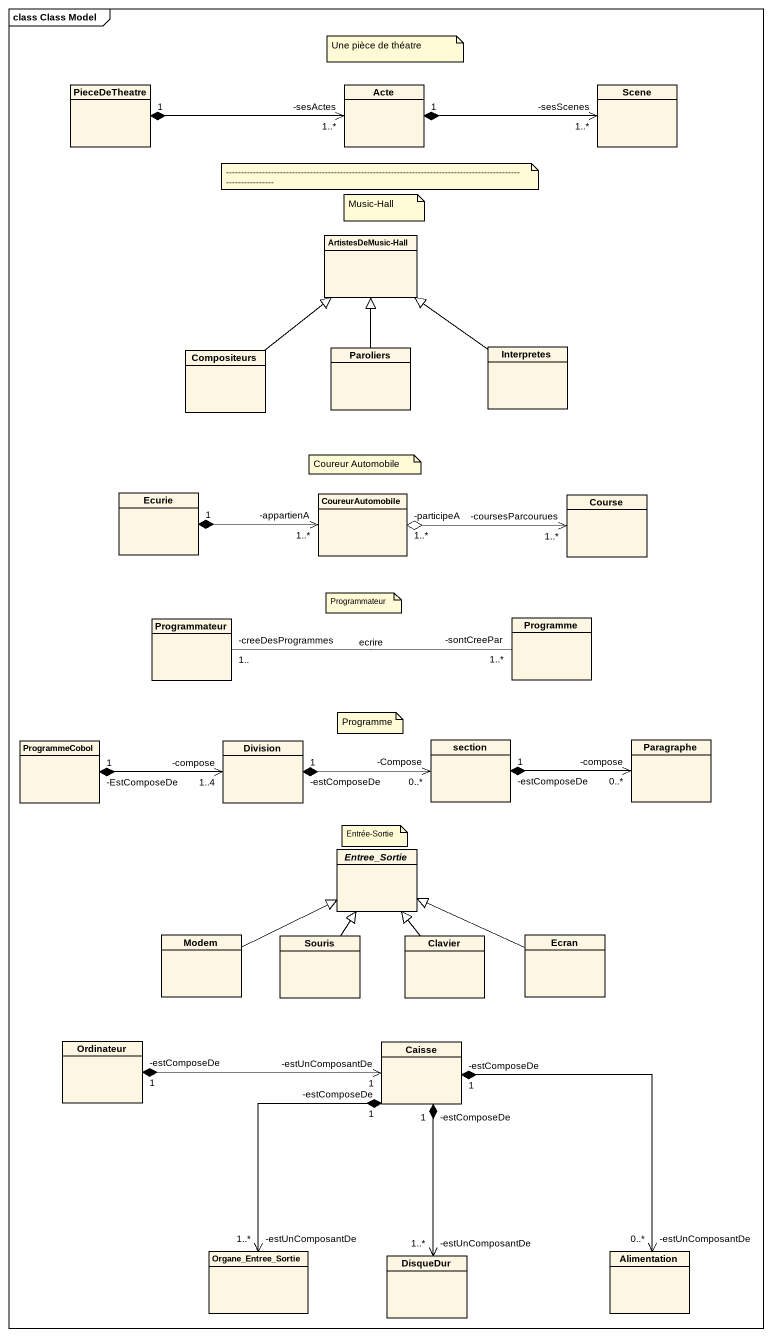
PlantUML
@startuml
mainframe class Class Model
hide circle
hide empty members
class PieceDeTheatre
class Acte
class Scene
class "ArtistesDeMusic-Hall" as ArtistesDeMusic_Hall
class Compositeurs
class Paroliers
class Interpretes
class Ecurie
class CoureurAutomobile
class Course
class Programmateur
class Programme
class ProgrammeCobol
class Division
class section
class Paragraphe
abstract class Entree_Sortie
class Modem
class Souris
class Clavier
class Ecran
class Ordinateur
class Caisse
class Organe_Entree_Sortie
class DisqueDur
class Alimentation
Acte "-sesActes\n1..*" <-left-* "1" PieceDeTheatre
Scene "-sesScenes\n1..*" <-left-* "1" Acte
Compositeurs -up-|> ArtistesDeMusic_Hall
Paroliers -up-|> ArtistesDeMusic_Hall
Interpretes -up-|> ArtistesDeMusic_Hall
CoureurAutomobile "-appartienA\n1..*" <-left-* "1" Ecurie
Course "-coursesParcourues\n1..*" <-left-o "-participeA\n1..*" CoureurAutomobile
Programmateur "-creeDesProgrammes\n1.." -right- "-sontCreePar\n1..*" Programme : ecrire
Division "-compose\n1..4" <-left-* "-EstComposeDe\n1" ProgrammeCobol
section "-Compose\n0..*" <-left-* "-estComposeDe\n1" Division
Paragraphe "-compose\n0..*" <-left-* "-estComposeDe\n1" section
Modem -right-|> Entree_Sortie
Souris -up-|> Entree_Sortie
Clavier -up-|> Entree_Sortie
Ecran -left-|> Entree_Sortie
Caisse "-estUnComposantDe\n1" <-left-* "-estComposeDe\n1" Ordinateur
Organe_Entree_Sortie "-estUnComposantDe\n1..*" <-up-* "-estComposeDe\n1" Caisse
DisqueDur "-estUnComposantDe\n1..*" <-up-* "-estComposeDe\n1" Caisse
Alimentation "-estUnComposantDe\n0..*" <-up-* "-estComposeDe\n1" Caisse
note as N1
  Une pièce de théatre
end note
note as N2
  ~--~--~--~--~--~--~--~--~--~--~--~--~--~--~--~--~--~--~--~--~--~--~--~--~--~--~--~--~--~--~--~--~--~--~--~--~--~--~--~--~--~--~--~--~--~--~--~--~--~--~--~--~--~--~--~--~--
end note
note as N3
  Music-Hall
end note
note as N4
  Coureur Automobile
end note
note as N5
  Programmateur
end note
note as N6
  Programme
end note
note as N7
  Entrée-Sortie
end note
@enduml
